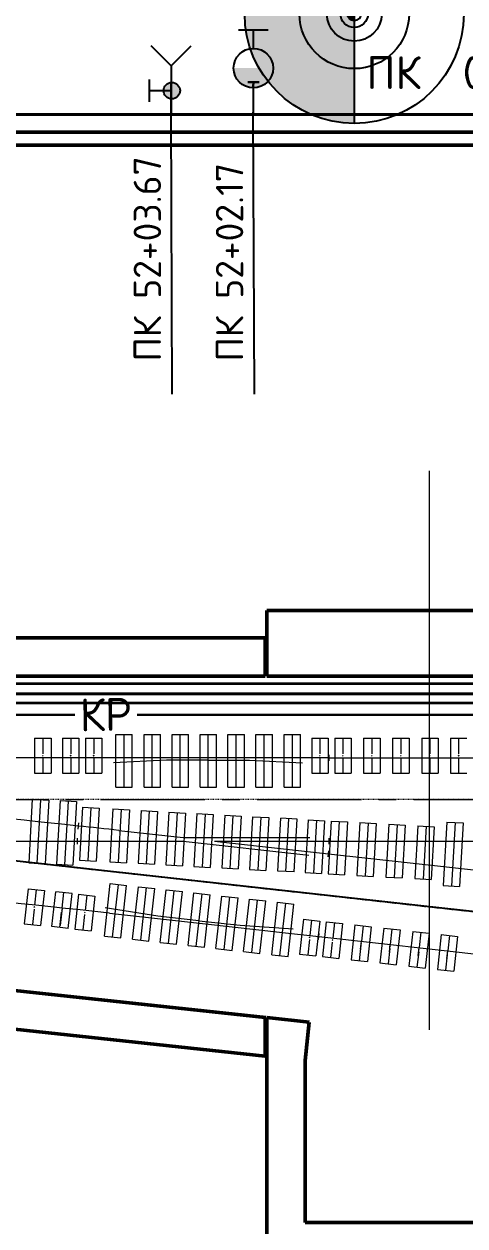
# Paper-space layout 'л2-л8' of a CAD drawing. Header units: millimetres. Extents: x 10032 to 18918, y -3051 to 627.
# Drawn here: x 16832.5 to 16872.8, y -1655.6 to -1546 of the extents above; entities that cross this region are included whole.
import ezdxf

# ---------------------------------------------------------------- set-up
doc = ezdxf.new("R2010")
doc.units = ezdxf.units.MM
doc.header["$LTSCALE"] = 0.5
doc.linetypes.add('CENTER', pattern=[2, 1.25, -0.25, 0.25, -0.25])
doc.linetypes.add('CENTER2', pattern=[28.575, 19.05, -3.175, 3.175, -3.175])
for name, color, linetype in [('1_NADPIS', 7, 'Continuous'), ('ВК_надписи', 7, 'Continuous'), ('ВК_сети', 4, 'Continuous'), ('ГТ_Конструкции', 2, 'Continuous'), ('ГТ_Ось_Пути', 251, 'Continuous'), ('ГТ_Ось_разбивочная', 7, 'Continuous'), ('ГТ_ПК', 2, 'Continuous'), ('ГТ_ПК @ 0.25', 2, 'Continuous'), ('ГТ_ПК @ 0.5', 2, 'Continuous'), ('ГТ_ПК @ 1', 2, 'Continuous'), ('ГТ_ПК @ 2', 2, 'Continuous'), ('ГТ_ПК @ 4', 2, 'Continuous'), ('Эл', 41, 'Continuous')]:
    doc.layers.add(name, color=color, linetype=linetype)
doc.layers.add('А_Конструкции', color=4, linetype='Continuous', lineweight=50)
doc.layers.add('АР_Оси', color=242, linetype='CENTER2', lineweight=18)
doc.styles.add('Стандарт ММП', font='isocpeur.ttf')

# ---------------------------------------------------------------- blocks, each defined once
blk = doc.blocks.new('ПК')
at = {"layer": 'ГТ_ПК'}
blk.add_hatch(color=0, dxfattribs=at).paths.add_polyline_path([(0, -2.5, 0.414214), (2.5, 0, 0.414214), (0, 2.5)])
at = {"layer": 'ГТ_ПК', "color": 0}
blk.add_line((0, -2.5), (0, 2.5), dxfattribs=at)
blk.add_circle((0, 0), 2.5, dxfattribs=at)
blk = doc.blocks.new('*U482')
at = {"layer": 'ГТ_ПК @ 0.25', "extrusion": (9.32183e-09, 7.72587e-22, 1), "xscale": 0.2500000000000059, "yscale": 0.2500000000000053, "zscale": 0.2500000000000053, "rotation": 180}
blk.add_blockref('ПК', (16862.68, -1545.04, 0), dxfattribs=at)
at = {"layer": 'ГТ_ПК @ 0.5', "extrusion": (9.32183e-09, 7.72587e-22, 1), "xscale": 0.5000000000000185, "yscale": 0.5000000000000173, "zscale": 0.5000000000000173, "rotation": 180}
blk.add_blockref('ПК', (16862.68, -1545.04, 0), dxfattribs=at)
at = {"layer": 'ГТ_ПК @ 1', "extrusion": (9.32183e-09, 7.72587e-22, 1), "rotation": 179.9999999999641}
blk.add_blockref('ПК', (16862.68, -1545.04, 0), dxfattribs=at)
at = {"layer": 'ГТ_ПК @ 2', "extrusion": (9.32183e-09, 7.72587e-22, 1), "xscale": 2.000000000000074, "yscale": 2.000000000000069, "zscale": 2.000000000000069, "rotation": 180}
blk.add_blockref('ПК', (16862.68, -1545.04, 0), dxfattribs=at)
at = {"layer": 'ГТ_ПК @ 4', "extrusion": (9.32183e-09, 7.72587e-22, 1), "xscale": 4.000000000000095, "yscale": 4.000000000000085, "zscale": 4.000000000000085, "rotation": 180}
blk.add_blockref('ПК', (16862.68, -1545.04, 0), dxfattribs=at)
blk = doc.blocks.new('A$C51BA2402')
at = {"layer": 'ГТ_Конструкции', "color": 0, "linetype": 'ByBlock', "lineweight": -2}
for p, q in [((14.663, 3.45), (14.663, 2.25)), ((14.663, 3.45), (57.982, 3.45)), ((-2.007, 2.95), (14.633, 2.95)), ((14.633, 2.25), (14.633, 2.95)), ((-2.007, 2.25), (14.633, 2.25)), ((14.663, 2.25), (48.481, 2.25)), ((14.633, -3.979), (7.896, -3.257)), ((14.648, -3.98), (7.896, -3.257)), ((7.833, -3.954), (14.633, -4.683)), ((14.633, -4.683), (14.633, -3.979)), ((14.663, -3.982), (14.663, -8.923)), ((15.438, -4.065), (14.663, -3.982)), ((15.438, -4.065), (14.663, -3.982)), ((15.363, -4.761), (15.438, -4.065)), ((15.363, -7.723), (15.363, -4.761)), ((15.363, -4.761), (15.363, -4.761)), ((20.064, -7.723), (15.363, -7.723))]:
    blk.add_line(p, q, dxfattribs=at)

psp = doc.layouts.new('л2-л8')

# ---------------------------------------------------------------- hatches: boundary and pattern name
at = {"layer": 'ВК_сети', "ltscale": 0.5}
h = psp.add_hatch(color=1, dxfattribs=at)
h.paths.add_polyline_path([(16851.6693, -1549.9902), (16855.2693, -1549.9902, -0.09159777), (16855.1505, -1550.6334), (16851.7881, -1550.6334, -0.09159777)])
h.paths.add_polyline_path([(16851.7881, -1550.6334), (16855.1505, -1550.6334, -0.68812614)])
h = psp.add_hatch(color=1, dxfattribs=at)
h.paths.add_polyline_path([(16851.6693, -1549.9902), (16855.2693, -1549.9902, -0.09159777), (16855.1505, -1550.6334), (16851.7881, -1550.6334, -0.09159777)])
h.paths.add_polyline_path([(16851.7881, -1550.6334), (16855.1505, -1550.6334, -0.68812614)])
h = psp.add_hatch(color=5, dxfattribs=at)
h.paths.add_polyline_path([(16846.7809, -1552.0492, -0.41421356), (16846.0309, -1552.7992), (16846.0309, -1552.0492)])
h.paths.add_polyline_path([(16846.7809, -1552.0492), (16846.0309, -1552.0492), (16846.0309, -1551.2992, -0.41421356)])
h.paths.add_polyline_path([(16846.0309, -1552.0492), (16846.0309, -1552.7992, -0.58408052), (16845.3891, -1551.6612)])
h.paths.add_polyline_path([(16846.0309, -1551.2992), (16846.0309, -1552.0492), (16845.3891, -1551.6612, -0.26256208)])

# ---------------------------------------------------------------- linework, layer by layer
at = {"color": 5, "linetype": 'Continuous', "lineweight": 5, "extrusion": (-2.53793e-14, 1.46875e-08, 1)}
for p, q in [((16840.928, -1615.6159, 0), (16840.928, -1610.7909, 0)), ((16840.928, -1610.7909, 0), (16842.428, -1610.7909, 0)), ((16841.678, -1615.6159, 0), (16841.678, -1610.7909, 0)), ((16842.428, -1615.6159, 0), (16842.428, -1610.7909, 0)), ((16843.503, -1615.6159, 0), (16843.503, -1610.7909, 0)), ((16843.503, -1610.7909, 0), (16845.003, -1610.7909, 0)), ((16844.253, -1615.6159, 0), (16844.253, -1610.7909, 0)), ((16845.003, -1615.6159, 0), (16845.003, -1610.7909, 0)), ((16846.053, -1615.6159, 0), (16846.053, -1610.7909, 0)), ((16846.053, -1610.7909, 0), (16847.553, -1610.7909, 0)), ((16846.803, -1615.6159, 0), (16846.803, -1610.7909, 0)), ((16847.553, -1615.6159, 0), (16847.553, -1610.7909, 0)), ((16848.603, -1615.6159, 0), (16848.603, -1610.7909, 0)), ((16848.603, -1610.7909, 0), (16850.103, -1610.7909, 0)), ((16849.353, -1615.6159, 0), (16849.353, -1610.7909, 0)), ((16850.103, -1615.6159, 0), (16850.103, -1610.7909, 0)), ((16851.153, -1615.6159, 0), (16851.153, -1610.7909, 0)), ((16851.153, -1610.7909, 0), (16852.653, -1610.7909, 0)), ((16851.903, -1615.6159, 0), (16851.903, -1610.7909, 0)), ((16852.653, -1615.6159, 0), (16852.653, -1610.7909, 0)), ((16853.703, -1615.6159, 0), (16853.703, -1610.7909, 0)), ((16853.703, -1610.7909, 0), (16855.203, -1610.7909, 0)), ((16854.453, -1615.6159, 0), (16854.453, -1610.7909, 0)), ((16855.203, -1615.6159, 0), (16855.203, -1610.7909, 0)), ((16856.278, -1615.6159, 0), (16856.278, -1610.7909, 0)), ((16856.278, -1610.7909, 0), (16857.778, -1610.7909, 0)), ((16857.028, -1615.6159, 0), (16857.028, -1610.7909, 0)), ((16857.778, -1615.6159, 0), (16857.778, -1610.7909, 0)), ((16833.513, -1611.1359, 0), (16835.013, -1611.1359, 0)), ((16833.513, -1611.1359, 0), (16833.513, -1614.3359, 0)), ((16834.263, -1611.1359, 0), (16834.263, -1612.5484, 0)), ((16835.013, -1611.1359, 0), (16835.013, -1614.3359, 0)), ((16836.053, -1611.1359, 0), (16837.553, -1611.1359, 0)), ((16836.053, -1611.1359, 0), (16836.053, -1614.3359, 0)), ((16836.803, -1611.1359, 0), (16836.803, -1612.5484, 0)), ((16837.553, -1611.1359, 0), (16837.553, -1614.3359, 0)), ((16838.153, -1611.1359, 0), (16839.653, -1611.1359, 0)), ((16838.153, -1611.1359, 0), (16838.153, -1614.3359, 0)), ((16838.903, -1611.1359, 0), (16838.903, -1612.5484, 0)), ((16839.653, -1611.1359, 0), (16839.653, -1614.3359, 0)), ((16858.793, -1611.1359, 0), (16860.293, -1611.1359, 0)), ((16858.793, -1611.1359, 0), (16858.793, -1614.3359, 0)), ((16859.543, -1611.1359, 0), (16859.543, -1612.5484, 0)), ((16860.293, -1611.1359, 0), (16860.293, -1614.3359, 0)), ((16860.893, -1611.1359, 0), (16862.393, -1611.1359, 0)), ((16860.893, -1611.1359, 0), (16860.893, -1614.3359, 0)), ((16861.643, -1611.1359, 0), (16861.643, -1612.5484, 0)), ((16862.393, -1611.1359, 0), (16862.393, -1614.3359, 0)), ((16863.528, -1611.1359, 0), (16865.028, -1611.1359, 0)), ((16863.528, -1611.1359, 0), (16863.528, -1614.3359, 0)), ((16864.278, -1611.1359, 0), (16864.278, -1612.5484, 0)), ((16865.028, -1611.1359, 0), (16865.028, -1614.3359, 0)), ((16866.178, -1611.1359, 0), (16867.678, -1611.1359, 0)), ((16866.178, -1611.1359, 0), (16866.178, -1614.3359, 0)), ((16866.928, -1611.1359, 0), (16866.928, -1612.5484, 0)), ((16867.678, -1611.1359, 0), (16867.678, -1614.3359, 0)), ((16868.828, -1611.1359, 0), (16870.328, -1611.1359, 0)), ((16868.828, -1611.1359, 0), (16868.828, -1614.3359, 0)), ((16869.578, -1611.1359, 0), (16869.578, -1612.5484, 0)), ((16870.328, -1611.1359, 0), (16870.328, -1614.3359, 0)), ((16871.453, -1611.1359, 0), (16872.953, -1611.1359, 0)), ((16871.453, -1611.1359, 0), (16871.453, -1614.3359, 0)), ((16872.203, -1611.1359, 0), (16872.203, -1612.5484, 0)), ((16834.2977, -1612.7625, 0), (16834.2283, -1612.7092, 0)), ((16834.2977, -1612.7092, 0), (16834.2283, -1612.7625, 0)), ((16834.263, -1612.9234, 0), (16834.263, -1614.3359, 0)), ((16836.8377, -1612.7625, 0), (16836.7683, -1612.7092, 0)), ((16836.8377, -1612.7092, 0), (16836.7683, -1612.7625, 0)), ((16836.803, -1612.9234, 0), (16836.803, -1614.3359, 0)), ((16838.9377, -1612.7625, 0), (16838.8683, -1612.7092, 0)), ((16838.9377, -1612.7092, 0), (16838.8683, -1612.7625, 0)), ((16838.903, -1612.9234, 0), (16838.903, -1614.3359, 0)), ((16845.5514, -1613.1434, 0), (16840.6997, -1613.373, 0)), ((16849.333, -1613.1434, 0), (16845.5514, -1613.1434, 0)), ((16849.333, -1613.1434, 0), (16853.1146, -1613.1434, 0)), ((16853.1146, -1613.1474, 0), (16857.966, -1613.3822, 0)), ((16859.5777, -1612.7625, 0), (16859.5083, -1612.7092, 0)), ((16859.5777, -1612.7092, 0), (16859.5083, -1612.7625, 0)), ((16859.543, -1612.9234, 0), (16859.543, -1614.3359, 0)), ((16860.383, -1612.9234, 0), (16860.383, -1612.6403, 0)), ((16860.383, -1613.2064, 0), (16860.383, -1612.9234, 0)), ((16861.6777, -1612.7625, 0), (16861.6083, -1612.7092, 0)), ((16861.6777, -1612.7092, 0), (16861.6083, -1612.7625, 0)), ((16861.643, -1612.9234, 0), (16861.643, -1614.3359, 0)), ((16864.3127, -1612.7625, 0), (16864.2433, -1612.7092, 0)), ((16864.3127, -1612.7092, 0), (16864.2433, -1612.7625, 0)), ((16864.278, -1612.9234, 0), (16864.278, -1614.3359, 0)), ((16866.9627, -1612.7625, 0), (16866.8933, -1612.7092, 0)), ((16866.9627, -1612.7092, 0), (16866.8933, -1612.7625, 0)), ((16866.928, -1612.9234, 0), (16866.928, -1614.3359, 0)), ((16869.6127, -1612.7625, 0), (16869.5433, -1612.7092, 0)), ((16869.6127, -1612.7092, 0), (16869.5433, -1612.7625, 0)), ((16869.578, -1612.9234, 0), (16869.578, -1614.3359, 0)), ((16872.2377, -1612.7625, 0), (16872.1683, -1612.7092, 0)), ((16872.2377, -1612.7092, 0), (16872.1683, -1612.7625, 0)), ((16872.203, -1612.9234, 0), (16872.203, -1614.3359, 0)), ((16833.513, -1614.3359, 0), (16835.013, -1614.3359, 0)), ((16836.053, -1614.3359, 0), (16837.553, -1614.3359, 0)), ((16838.153, -1614.3359, 0), (16839.653, -1614.3359, 0)), ((16858.793, -1614.3359, 0), (16860.293, -1614.3359, 0)), ((16860.893, -1614.3359, 0), (16862.393, -1614.3359, 0)), ((16863.528, -1614.3359, 0), (16865.028, -1614.3359, 0)), ((16866.178, -1614.3359, 0), (16867.678, -1614.3359, 0)), ((16868.828, -1614.3359, 0), (16870.328, -1614.3359, 0)), ((16871.453, -1614.3359, 0), (16872.953, -1614.3359, 0)), ((16840.928, -1615.6159, 0), (16842.428, -1615.6159, 0)), ((16843.503, -1615.6159, 0), (16845.003, -1615.6159, 0)), ((16846.053, -1615.6159, 0), (16847.553, -1615.6159, 0)), ((16848.603, -1615.6159, 0), (16850.103, -1615.6159, 0)), ((16851.153, -1615.6159, 0), (16852.653, -1615.6159, 0)), ((16853.703, -1615.6159, 0), (16855.203, -1615.6159, 0)), ((16856.278, -1615.6159, 0), (16857.778, -1615.6159, 0)), ((16833.2972, -1616.7015, 0), (16832.9741, -1622.5075, 0)), ((16833.2972, -1616.7015, 0), (16834.7949, -1616.7848, 0)), ((16834.046, -1616.7431, 0), (16833.7229, -1622.5491, 0)), ((16834.7949, -1616.7848, 0), (16834.4718, -1622.5908, 0)), ((16835.8291, -1616.833, 0), (16835.4984, -1622.6385, 0)), ((16835.8291, -1616.833, 0), (16837.3267, -1616.9183, 0)), ((16836.5779, -1616.8756, 0), (16836.2472, -1622.6812, 0)), ((16837.3267, -1616.9183, 0), (16836.996, -1622.7238, 0)), ((16837.8948, -1617.4392, 0), (16837.6207, -1622.2564, 0)), ((16837.8948, -1617.4392, 0), (16839.3924, -1617.5244, 0)), ((16838.6436, -1617.4818, 0), (16838.3695, -1622.299, 0)), ((16839.3924, -1617.5244, 0), (16839.1183, -1622.3416, 0)), ((16840.6614, -1617.5905, 0), (16840.3875, -1622.4078, 0)), ((16840.6614, -1617.5905, 0), (16842.159, -1617.6757, 0)), ((16841.4102, -1617.6331, 0), (16841.1363, -1622.4503, 0)), ((16842.159, -1617.6757, 0), (16841.8851, -1622.4929, 0)), ((16843.2284, -1617.7334, 0), (16842.9546, -1622.5506, 0)), ((16843.2284, -1617.7334, 0), (16844.726, -1617.8185, 0)), ((16843.9772, -1617.776, 0), (16843.7034, -1622.5932, 0)), ((16844.726, -1617.8185, 0), (16844.4522, -1622.6358, 0)), ((16845.7705, -1617.8749, 0), (16845.4968, -1622.6921, 0)), ((16845.7705, -1617.8749, 0), (16847.2681, -1617.96, 0)), ((16846.5193, -1617.9174, 0), (16846.2456, -1622.7347, 0)), ((16847.2681, -1617.96, 0), (16846.9944, -1622.7772, 0)), ((16848.3126, -1618.0149, 0), (16848.039, -1622.8321, 0)), ((16848.3126, -1618.0149, 0), (16849.8102, -1618.0999, 0)), ((16849.0614, -1618.0574, 0), (16848.7878, -1622.8746, 0)), ((16849.8102, -1618.0999, 0), (16849.5366, -1622.9172, 0)), ((16850.8548, -1618.1557, 0), (16850.5812, -1622.9729, 0)), ((16850.8548, -1618.1557, 0), (16852.3524, -1618.2407, 0)), ((16851.6036, -1618.1982, 0), (16851.33, -1623.0154, 0)), ((16852.3524, -1618.2407, 0), (16852.0788, -1623.058, 0)), ((16853.397, -1618.2965, 0), (16853.1234, -1623.1137, 0)), ((16853.397, -1618.2965, 0), (16854.8946, -1618.3815, 0)), ((16854.1458, -1618.339, 0), (16853.8722, -1623.1562, 0)), ((16854.8946, -1618.3815, 0), (16854.621, -1623.1988, 0)), ((16855.6898, -1623.2567, 0), (16855.9648, -1618.4395, 0)), ((16857.4624, -1618.525, 0), (16855.9648, -1618.4395, 0)), ((16856.4386, -1623.2994, 0), (16856.7136, -1618.4823, 0)), ((16857.1873, -1623.3422, 0), (16857.4624, -1618.525, 0)), ((16858.4712, -1618.5766, 0), (16858.1982, -1623.3939, 0)), ((16858.4712, -1618.5766, 0), (16859.9688, -1618.6615, 0)), ((16859.22, -1618.619, 0), (16858.947, -1623.4363, 0)), ((16859.9688, -1618.6615, 0), (16859.6958, -1623.4787, 0)), ((16837.4912, -1619.4284, 0), (16837.5214, -1619.147, 0)), ((16837.5214, -1619.147, 0), (16837.5516, -1618.8656, 0)), ((16841.198, -1619.5484, 0), (16847.067, -1620.2037, 0)), ((16860.5647, -1618.6953, 0), (16860.2916, -1623.5126, 0)), ((16860.5647, -1618.6953, 0), (16862.0622, -1618.7802, 0)), ((16861.3134, -1618.7377, 0), (16861.0404, -1623.555, 0)), ((16862.0622, -1618.7802, 0), (16861.7892, -1623.5974, 0)), ((16863.1917, -1618.8372, 0), (16862.9189, -1623.6545, 0)), ((16863.1917, -1618.8372, 0), (16864.6893, -1618.922, 0)), ((16863.9405, -1618.8796, 0), (16863.6677, -1623.6969, 0)), ((16864.6893, -1618.922, 0), (16864.4165, -1623.7393, 0)), ((16865.8334, -1618.9871, 0), (16865.5606, -1623.8044, 0)), ((16865.8334, -1618.9871, 0), (16867.331, -1619.0719, 0)), ((16866.5822, -1619.0295, 0), (16866.3094, -1623.8468, 0)), ((16867.331, -1619.0719, 0), (16867.0582, -1623.8892, 0)), ((16868.4752, -1619.1334, 0), (16868.2025, -1623.9507, 0)), ((16868.4752, -1619.1334, 0), (16869.9728, -1619.2182, 0)), ((16869.224, -1619.1758, 0), (16868.9513, -1623.9931, 0)), ((16869.9728, -1619.2182, 0), (16869.7001, -1624.0355, 0)), ((16871.1202, -1618.781, 0), (16870.7918, -1624.5867, 0)), ((16871.1202, -1618.781, 0), (16872.6178, -1618.8657, 0)), ((16871.869, -1618.8233, 0), (16871.5406, -1624.6291, 0)), ((16872.6178, -1618.8657, 0), (16872.2894, -1624.6714, 0)), ((16837.423, -1620.5237, 0), (16837.423, -1620.2406, 0)), ((16837.423, -1620.8067, 0), (16837.423, -1620.5237, 0)), ((16837.423, -1620.5237, 0), (16847.067, -1620.5237, 0)), ((16860.3833, -1620.5237, 0), (16860.3833, -1620.2406, 0)), ((16860.3833, -1620.8067, 0), (16860.3833, -1620.5237, 0)), ((16860.2878, -1621.959, 0), (16860.3191, -1621.6777, 0)), ((16860.3191, -1621.6777, 0), (16860.3503, -1621.3964, 0)), ((16832.9741, -1622.5075, 0), (16834.4718, -1622.5908, 0)), ((16835.4984, -1622.6385, 0), (16836.996, -1622.7238, 0)), ((16837.6207, -1622.2564, 0), (16839.1183, -1622.3416, 0)), ((16840.3875, -1622.4078, 0), (16841.8851, -1622.4929, 0)), ((16842.9546, -1622.5506, 0), (16844.4522, -1622.6358, 0)), ((16845.4968, -1622.6921, 0), (16846.9944, -1622.7772, 0)), ((16848.039, -1622.8321, 0), (16849.5366, -1622.9172, 0)), ((16850.5812, -1622.9729, 0), (16852.0788, -1623.058, 0)), ((16853.1234, -1623.1137, 0), (16854.621, -1623.1988, 0)), ((16857.1873, -1623.3422, 0), (16855.6898, -1623.2567, 0)), ((16858.1982, -1623.3939, 0), (16859.6958, -1623.4787, 0)), ((16860.2916, -1623.5126, 0), (16861.7892, -1623.5974, 0)), ((16862.9189, -1623.6545, 0), (16864.4165, -1623.7393, 0)), ((16865.5606, -1623.8044, 0), (16867.0582, -1623.8892, 0)), ((16868.2025, -1623.9507, 0), (16869.7001, -1624.0355, 0)), ((16832.9157, -1624.8795, 0), (16832.5611, -1628.0598, 0)), ((16832.9157, -1624.8795, 0), (16834.4065, -1625.0457, 0)), ((16833.6611, -1624.9626, 0), (16833.5046, -1626.3664, 0)), ((16834.4065, -1625.0457, 0), (16834.0519, -1628.226, 0)), ((16835.0719, -1628.3207, 0), (16835.4386, -1625.1418, 0)), ((16836.9287, -1625.3137, 0), (16835.4386, -1625.1418, 0)), ((16836.0218, -1626.6309, 0), (16836.1836, -1625.2278, 0)), ((16839.8878, -1629.1954, 0), (16840.4207, -1624.4, 0)), ((16840.4207, -1624.4, 0), (16841.9115, -1624.5656, 0)), ((16840.6332, -1629.2783, 0), (16841.1661, -1624.4828, 0)), ((16841.3787, -1629.3611, 0), (16841.9115, -1624.5656, 0)), ((16842.4468, -1629.4812, 0), (16842.9797, -1624.6857, 0)), ((16842.9797, -1624.6857, 0), (16844.4705, -1624.8513, 0)), ((16843.1923, -1629.564, 0), (16843.7251, -1624.7685, 0)), ((16843.9377, -1629.6468, 0), (16844.4705, -1624.8513, 0)), ((16844.981, -1629.7641, 0), (16845.5139, -1624.9686, 0)), ((16845.5139, -1624.9686, 0), (16847.0047, -1625.1343, 0)), ((16845.7264, -1629.8469, 0), (16846.2593, -1625.0515, 0)), ((16846.4719, -1629.9298, 0), (16847.0047, -1625.1343, 0)), ((16847.5152, -1630.0471, 0), (16848.048, -1625.2516, 0)), ((16848.048, -1625.2516, 0), (16849.5389, -1625.4172, 0)), ((16870.7918, -1624.5867, 0), (16872.2894, -1624.6714, 0)), ((16836.5621, -1628.4926, 0), (16836.9287, -1625.3137, 0)), ((16837.5208, -1625.3686, 0), (16837.1674, -1628.5491, 0)), ((16837.5208, -1625.3686, 0), (16839.0116, -1625.5343, 0)), ((16838.2662, -1625.4515, 0), (16838.1102, -1626.8553, 0)), ((16839.0116, -1625.5343, 0), (16838.6582, -1628.7147, 0)), ((16848.2606, -1630.1299, 0), (16848.7935, -1625.3344, 0)), ((16849.006, -1630.2127, 0), (16849.5389, -1625.4172, 0)), ((16850.0496, -1630.329, 0), (16850.5824, -1625.5335, 0)), ((16850.5824, -1625.5335, 0), (16852.0732, -1625.6992, 0)), ((16850.795, -1630.4118, 0), (16851.3278, -1625.6163, 0)), ((16851.5404, -1630.4947, 0), (16852.0732, -1625.6992, 0)), ((16852.584, -1630.6106, 0), (16853.1168, -1625.8151, 0)), ((16853.1168, -1625.8151, 0), (16854.6076, -1625.9808, 0)), ((16853.3294, -1630.6934, 0), (16853.8622, -1625.8979, 0)), ((16854.0748, -1630.7763, 0), (16854.6076, -1625.9808, 0)), ((16855.1431, -1630.8963, 0), (16855.676, -1626.1009, 0)), ((16855.676, -1626.1009, 0), (16857.1668, -1626.2665, 0)), ((16855.8885, -1630.9792, 0), (16856.4214, -1626.1837, 0)), ((16856.634, -1631.062, 0), (16857.1668, -1626.2665, 0)), ((16833.463, -1626.7391, 0), (16833.3065, -1628.1429, 0)), ((16833.5212, -1626.5301, 0), (16833.4464, -1626.5754, 0)), ((16833.5153, -1626.5831, 0), (16833.4523, -1626.5224, 0)), ((16835.817, -1628.4067, 0), (16835.9788, -1627.0035, 0)), ((16836.0222, -1626.631, 0), (16835.8529, -1628.222, 0)), ((16835.9628, -1626.8397, 0), (16836.0378, -1626.7947, 0)), ((16835.9689, -1626.7868, 0), (16836.0317, -1626.8477, 0)), ((16838.0688, -1627.228, 0), (16837.9128, -1628.6319, 0)), ((16838.1269, -1627.019, 0), (16838.0521, -1627.0643, 0)), ((16838.121, -1627.072, 0), (16838.058, -1627.0114, 0)), ((16844.7423, -1627.3679, 0), (16839.9465, -1626.5987, 0)), ((16848.5003, -1627.7895, 0), (16844.7418, -1627.3719, 0)), ((16832.5611, -1628.0598, 0), (16834.0519, -1628.226, 0)), ((16836.5621, -1628.4926, 0), (16835.0719, -1628.3207, 0)), ((16837.1674, -1628.5491, 0), (16838.6582, -1628.7147, 0)), ((16848.5003, -1627.7895, 0), (16852.2587, -1628.2072, 0)), ((16852.2587, -1628.2072, 0), (16857.1061, -1628.5147, 0)), ((16858.0343, -1627.6494, 0), (16857.6809, -1630.8298, 0)), ((16858.0343, -1627.6494, 0), (16859.5251, -1627.815, 0)), ((16858.7797, -1627.7322, 0), (16858.6237, -1629.1361, 0)), ((16859.5251, -1627.815, 0), (16859.1718, -1630.9955, 0)), ((16860.1215, -1627.8813, 0), (16859.7681, -1631.0617, 0)), ((16860.1215, -1627.8813, 0), (16861.6123, -1628.047, 0)), ((16860.8669, -1627.9641, 0), (16860.7109, -1629.368, 0)), ((16861.6123, -1628.047, 0), (16861.2589, -1631.2274, 0)), ((16862.7403, -1628.1723, 0), (16862.387, -1631.3527, 0)), ((16862.7403, -1628.1723, 0), (16864.2312, -1628.3379, 0)), ((16863.4858, -1628.2551, 0), (16863.3298, -1629.659, 0)), ((16864.2312, -1628.3379, 0), (16863.8778, -1631.5184, 0)), ((16865.3741, -1628.4649, 0), (16865.0208, -1631.6454, 0)), ((16865.3741, -1628.4649, 0), (16866.865, -1628.6306, 0)), ((16866.1196, -1628.5478, 0), (16865.9636, -1629.9516, 0)), ((16839.8878, -1629.1954, 0), (16841.3787, -1629.3611, 0)), ((16842.4468, -1629.4812, 0), (16843.9377, -1629.6468, 0)), ((16856.1242, -1628.8583, 0), (16859.4578, -1629.2288, 0)), ((16858.5823, -1629.5088, 0), (16858.4263, -1630.9126, 0)), ((16858.6404, -1629.2998, 0), (16858.5656, -1629.3451, 0)), ((16858.6345, -1629.3527, 0), (16858.5715, -1629.2921, 0)), ((16859.4266, -1629.51, 0), (16859.4578, -1629.2288, 0)), ((16859.4578, -1629.2288, 0), (16859.4891, -1628.9475, 0)), ((16860.7276, -1629.5317, 0), (16860.6528, -1629.577, 0)), ((16860.7217, -1629.5847, 0), (16860.6587, -1629.524, 0)), ((16866.865, -1628.6306, 0), (16866.5116, -1631.811, 0)), ((16868.0079, -1628.7576, 0), (16867.6545, -1631.938, 0)), ((16868.0079, -1628.7576, 0), (16869.4988, -1628.9232, 0)), ((16868.7533, -1628.8404, 0), (16868.5974, -1630.2443, 0)), ((16869.4988, -1628.9232, 0), (16869.1454, -1632.1037, 0)), ((16870.6169, -1629.0475, 0), (16870.2635, -1632.2279, 0)), ((16870.6169, -1629.0475, 0), (16872.1077, -1629.2131, 0)), ((16871.3623, -1629.1303, 0), (16871.2063, -1630.5342, 0)), ((16872.1077, -1629.2131, 0), (16871.7543, -1632.3935, 0)), ((16844.981, -1629.7641, 0), (16846.4719, -1629.9298, 0)), ((16847.5152, -1630.0471, 0), (16849.006, -1630.2127, 0)), ((16850.0496, -1630.329, 0), (16851.5404, -1630.4947, 0)), ((16852.584, -1630.6106, 0), (16854.0748, -1630.7763, 0)), ((16860.6695, -1629.7407, 0), (16860.5135, -1631.1446, 0)), ((16863.2884, -1630.0317, 0), (16863.1324, -1631.4355, 0)), ((16863.2504, -1630.3737, 0), (16863.3298, -1629.659, 0)), ((16863.3465, -1629.8227, 0), (16863.2717, -1629.868, 0)), ((16863.3406, -1629.8756, 0), (16863.2776, -1629.815, 0)), ((16865.9222, -1630.3243, 0), (16865.7662, -1631.7282, 0)), ((16865.8842, -1630.6664, 0), (16865.9636, -1629.9516, 0)), ((16865.9803, -1630.1153, 0), (16865.9055, -1630.1606, 0)), ((16865.9744, -1630.1683, 0), (16865.9113, -1630.1077, 0)), ((16868.5559, -1630.617, 0), (16868.4, -1632.0208, 0)), ((16868.518, -1630.959, 0), (16868.5974, -1630.2443, 0)), ((16868.6141, -1630.408, 0), (16868.5393, -1630.4533, 0)), ((16868.6082, -1630.4609, 0), (16868.5451, -1630.4003, 0)), ((16871.1269, -1631.2489, 0), (16871.2063, -1630.5342, 0)), ((16871.223, -1630.6979, 0), (16871.1482, -1630.7432, 0)), ((16871.2171, -1630.7508, 0), (16871.1541, -1630.6902, 0)), ((16855.1431, -1630.8963, 0), (16856.634, -1631.062, 0)), ((16857.6809, -1630.8298, 0), (16859.1718, -1630.9955, 0)), ((16859.7681, -1631.0617, 0), (16861.2589, -1631.2274, 0)), ((16862.387, -1631.3527, 0), (16863.8778, -1631.5184, 0)), ((16865.0208, -1631.6454, 0), (16866.5116, -1631.811, 0)), ((16871.1649, -1630.9069, 0), (16871.0089, -1632.3107, 0)), ((16867.6545, -1631.938, 0), (16869.1454, -1632.1037, 0)), ((16870.2635, -1632.2279, 0), (16871.7543, -1632.3935, 0))]:
    psp.add_line(p, q, dxfattribs=at)
at = {"lineweight": 9, "extrusion": (-2.53793e-14, 1.46875e-08, 1)}
for p, q in [((16860.383, -1612.9234, 0), (16797.883, -1612.9234, 0)), ((16860.383, -1612.9234, 0), (16922.883, -1612.9234, 0)), ((16797.453, -1620.5237, 0), (16837.423, -1620.5237, 0)), ((16847.067, -1620.2037, 0), (16858.6358, -1620.2037, 0)), ((16847.067, -1620.5237, 0), (16858.5238, -1621.7967, 0)), ((16849.933, -1620.5237, 0), (16860.383, -1620.5237, 0)), ((16849.933, -1620.5237, 0), (16860.3191, -1621.6777, 0)), ((16860.383, -1620.5237, 0), (16922.883, -1620.5237, 0)), ((16860.3191, -1621.6777, 0), (16911.7614, -1627.3936, 0)), ((16840.3593, -1627.1019, 0), (16849.0937, -1628.0772, 0)), ((16849.0937, -1628.0772, 0), (16856.1242, -1628.8583, 0)), ((16859.4578, -1629.2288, 0), (16910.933, -1634.9483, 0))]:
    psp.add_line(p, q, dxfattribs=at)
at = {"color": 5, "linetype": 'CENTER', "lineweight": 9, "ltscale": 0.25, "extrusion": (-2.53793e-14, 1.46875e-08, 1)}
for p, q in [((16955.7598, -1616.7234, 0), (16642.346, -1616.7234, 0)), ((16781.3266, -1616.7234, 0), (16954.6929, -1635.9865, 0))]:
    psp.add_line(p, q, dxfattribs=at)
at = {"lineweight": 9, "extrusion": (-2.53793e-14, 1.46875e-08, 1)}
for centre, start, end in [((16730.8063, -2613.7384, 0), 83.8758576, 86.1652829), ((16730.207, -2621.3185, 0), 83.6778097, 86.1570213)]:
    psp.add_arc(centre, 1000.3, start, end, dxfattribs=at)
at = {"color": 5, "linetype": 'Continuous', "lineweight": 5, "extrusion": (-2.53793e-14, 1.46875e-08, 1)}
psp.add_arc((16730.8063, -2613.7384, 0), 1000.3, 83.6640139, 83.8758576, dxfattribs=at)
at = {"layer": '1_NADPIS', "color": 1, "linetype": 'Continuous'}
for p, q in [((16846.0687, -1579.7368, 0), (16845.9685, -1554.0279, 0)), ((16853.5687, -1579.7368, 0), (16853.4685, -1554.0279, 0))]:
    psp.add_line(p, q, dxfattribs=at)
at = {"layer": 'А_Конструкции'}
for p, q in [((17823.2256, -1555.8376), (16575.1057, -1555.8376)), ((17823.2256, -1557.0376), (16575.1057, -1557.0376))]:
    psp.add_line(p, q, dxfattribs=at)
at = {"layer": 'АР_Оси', "color": 7}
psp.add_line((16610.9243, -1616.7234, 0), (17610.8546, -1616.7234, 0), dxfattribs=at)
at = {"layer": 'ВК_сети', "color": 1, "ltscale": 0.5}
for p, q in [((16854.8112, -1546.5373, 0), (16852.1274, -1546.5373, 0)), ((16854.8112, -1546.5373, 0), (16852.1274, -1546.5373, 0)), ((16853.4693, -1548.1902, 0), (16853.4693, -1546.5373, 0)), ((16853.4693, -1548.1902, 0), (16853.4693, -1546.5373, 0)), ((16853.4693, -1554.2291, 0), (16853.4693, -1551.7902, 0)), ((16853.4693, -1554.2291, 0), (16853.4693, -1551.7902, 0))]:
    psp.add_line(p, q, dxfattribs=at)
at = {"layer": 'ВК_сети', "color": 5, "ltscale": 0.5}
for p, q in [((16845.9693, -1549.7904, 0), (16844.1451, -1547.9662, 0)), ((16845.9693, -1549.7904, 0), (16847.7935, -1547.9662, 0)), ((16845.9693, -1549.7904, 0), (16845.9693, -1554.2291, 0)), ((16844.0013, -1553.0808, 0), (16844.0013, -1551.019, 0)), ((16844.0013, -1552.0499, 0), (16846.0309, -1552.0499, 0))]:
    psp.add_line(p, q, dxfattribs=at)
at = {"layer": 'ВК_сети', "color": 1, "lineweight": 30, "ltscale": 0.5, "extrusion": (-3.27269e-07, -1.1423e-06, 1)}
psp.add_line((16845.9693, -1554.2291, 0), (16845.9693, -1551.2742, 0), dxfattribs=at)
at = {"layer": 'ВК_сети', "color": 1, "lineweight": 30, "ltscale": 0.5}
for p, q in [((16853.4693, -1551.2677, -0.0001), (16852.9519, -1551.2639, -0.0001)), ((16853.4693, -1551.2677, -0.0001), (16852.9519, -1551.2639, -0.0001)), ((16853.4663, -1551.6697, -0.0001), (16853.4693, -1551.2677, -0.0001)), ((16853.4663, -1551.6697, -0.0001), (16853.4693, -1551.2677, -0.0001)), ((16853.4693, -1551.2677, -0.0001), (16853.9867, -1551.2715, -0.0001)), ((16853.4693, -1551.2677, -0.0001), (16853.9867, -1551.2715, -0.0001))]:
    psp.add_line(p, q, dxfattribs=at)
at = {"layer": 'ВК_сети', "color": 2, "lineweight": 40, "ltscale": 0.5}
for p, q in [((16742.5743, -1606.1395), (16951.3243, -1606.1854)), ((16951.3243, -1607.8918), (16742.5743, -1607.9502))]:
    psp.add_line(p, q, dxfattribs=at)
for points, elevation in [([(16826.5673, -1554.2292), (16928.1533, -1554.2292)], 0), ([(17009.617, -1607.0834), (16975.6783, -1607.0834), (16924.7862, -1607.0834), (16848.4784, -1607.0834), (16820.8234, -1607.0834), (16776.805, -1607.0834), (16742.5743, -1607.0386), (16742.5743, -1607.0386)], 0.0042)]:
    psp.add_lwpolyline(points, dxfattribs=dict(at, elevation=elevation))
at = {"layer": 'ВК_сети', "color": 1, "ltscale": 0.5}
psp.add_circle((16853.4693, -1549.9902, 0), 1.8, dxfattribs=at)
psp.add_circle((16853.4693, -1549.9902, 0), 1.8, dxfattribs=at)
at = {"layer": 'ВК_сети', "color": 5, "ltscale": 0.5}
psp.add_circle((16846.0309, -1552.0492, 0), 0.75, dxfattribs=at)
at = {"layer": 'ГТ_Ось_Пути', "ltscale": 10}
psp.add_line((16880.715, -1627.7659, 0), (16781.3266, -1616.7234, 0), dxfattribs=at)
at = {"layer": 'ГТ_Ось_разбивочная', "color": 8, "lineweight": 13}
psp.add_line((16869.5557, -1637.7536, 0), (16869.5557, -1586.7455, 0), dxfattribs=at)
at = {"layer": 'ГТ_Ось_разбивочная', "color": 8, "lineweight": 13, "ltscale": 10, "elevation": 0}
psp.add_lwpolyline([(17202.756, -1671.0899), (17103.3558, -1660.0461, -0.01250065), (17029.0526, -1649.9045), (16955.0183, -1637.9075, 0.01250065), (16880.715, -1627.7659), (16781.3266, -1616.7234)], format="xyb", dxfattribs=at)
at = {"layer": 'Эл', "color": 1, "lineweight": 30}
for p, q in [((16789.0953, -1608.9982, 0), (16837.1768, -1608.9982, 0)), ((16842.8774, -1608.9982, 0), (16890.3058, -1608.9982, 0))]:
    psp.add_line(p, q, dxfattribs=at)

# ---------------------------------------------------------------- block references
at = {"layer": 'А_Конструкции', "extrusion": (3.37742e-05, 5.03642e-15, 1), "xscale": 5.000000000000011, "yscale": 5.000000000000011, "zscale": 5.000000000000011, "rotation": 8.584940473987621e-09}
psp.add_blockref('A$C51BA2402', (16781.3717, -1616.7234, 0.5813), dxfattribs=at)
at = {"layer": 'ГТ_ПК', "color": 6, "linetype": 'Continuous', "lineweight": 120}
psp.add_blockref('*U482', (0, 0), dxfattribs=at)

# ---------------------------------------------------------------- texts
at = {"layer": '1_NADPIS', "color": 1, "linetype": 'Continuous', "style": 'Стандарт ММП'}
for s, p in [('ПК 52+03.67', (16845.0486, -1576.7615, 0)), ('ПК 52+02.17', (16852.5486, -1576.7615, 0))]:
    psp.add_text(s, height=2.5, rotation=90, dxfattribs=at).set_placement(p)
at = {"layer": 'ВК_надписи', "insert": (16871.3157, -1551.9117), "char_height": 3, "attachment_point": 8, "style": 'Стандарт ММП'}
psp.add_mtext('ПК  052', dxfattribs=at)
at = {"layer": 'Эл', "color": 1, "lineweight": 30, "style": 'Стандарт ММП'}
psp.add_text('КР', height=3, rotation=0.851673, dxfattribs=at).set_placement((16837.6495, -1610.5145, 0))

doc.saveas('drawing.dxf')
